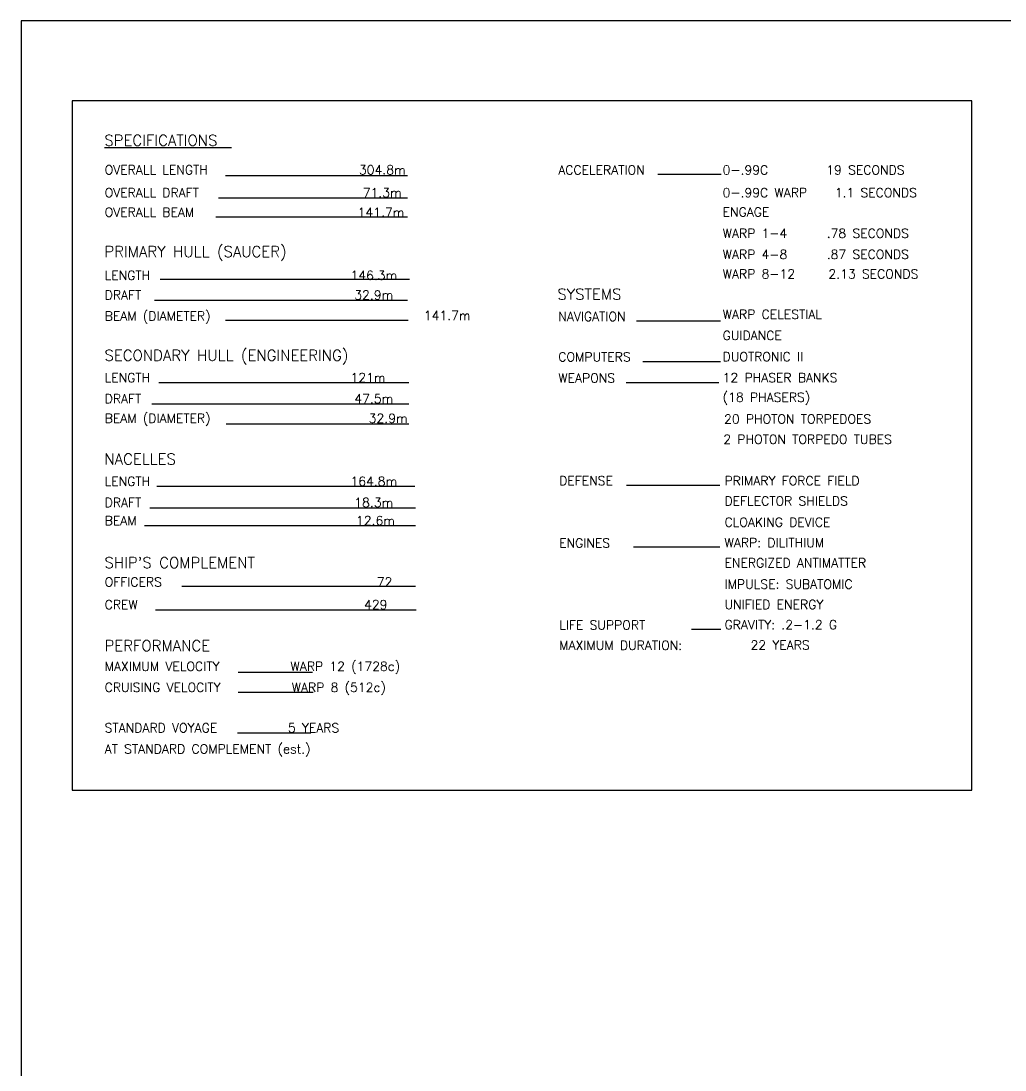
# Model space of a CAD drawing. Extents: x 0.8 to 42.3, y -0.1 to 32.5.
# Drawn here: x 0.83 to 16.12, y 16.22 to 32.52 of the extents above; entities that cross this region are included whole.
import ezdxf

# ---------------------------------------------------------------- set-up
doc = ezdxf.new("R2010")
doc.units = 0
doc.layers.get('0').update_dxf_attribs({"linetype": 'CONTINUOUS'})
for name, color, linetype in [('AELBLOCK', 7, 'CONTINUOUS'), ('NEWSPECS', 7, 'CONTINUOUS'), ('SHEET', 7, 'CONTINUOUS')]:
    doc.layers.add(name, color=color, linetype=linetype)
doc.styles.add('ROMANS', font='ROMAND')

# ---------------------------------------------------------------- blocks, each defined once
blk = doc.blocks.new('BORDER')
for p, q in [((1, 1), (0, 1)), ((0, 1), (0, 0))]:
    blk.add_line(p, q)

msp = doc.modelspace()

# ---------------------------------------------------------------- linework, layer by layer
at = {"layer": 'NEWSPECS'}
for points in [[(2.129, 30.552), (4.103, 30.552)], [(4.01, 30.117), (6.835, 30.117)], [(10.724, 30.136), (11.71, 30.136)], [(3.899, 29.77), (6.835, 29.77)], [(3.857, 29.472), (6.835, 29.472)], [(2.994, 28.504), (6.867, 28.504)], [(2.903, 28.18), (6.835, 28.18)], [(4.01, 27.87), (6.846, 27.87)], [(10.396, 27.859), (11.699, 27.859)], [(10.491, 27.225), (11.699, 27.225)], [(2.973, 26.902), (6.856, 26.902)], [(10.236, 26.902), (11.676, 26.902)], [(2.863, 26.567), (6.856, 26.567)], [(4.02, 26.257), (6.856, 26.257)], [(2.943, 25.288), (6.948, 25.288)], [(10.24, 25.303), (11.69, 25.303)], [(2.831, 24.952), (6.958, 24.952)], [(2.75, 24.68), (6.958, 24.68)], [(10.347, 24.346), (11.69, 24.346)], [(3.329, 23.737), (6.958, 23.737)], [(2.922, 23.365), (6.969, 23.365)], [(11.25, 23.067), (11.703, 23.067)], [(4.203, 22.398), (5.362, 22.398)], [(4.203, 22.088), (5.373, 22.088)], [(4.194, 21.454), (5.332, 21.454)]]:
    msp.add_lwpolyline(points, dxfattribs=at)
at = {"layer": 'SHEET'}
for p, q in [((1.626, 31.275), (1.626, 20.566)), ((15.604, 31.275), (1.626, 31.275)), ((15.604, 20.566), (15.604, 31.275)), ((1.626, 20.566), (15.604, 20.566))]:
    msp.add_line(p, q, dxfattribs=at)

# ---------------------------------------------------------------- block references
at = {"layer": 'AELBLOCK', "xscale": 41.5, "yscale": 32.6, "zscale": 41.5}
msp.add_blockref('BORDER', (0.831, -0.083), dxfattribs=at)

# ---------------------------------------------------------------- texts
at = {"layer": 'NEWSPECS', "style": 'ROMANS'}
for s, height, p in [('SPECIFICATIONS', 0.16936, (2.126, 30.577)), ('OVERALL LENGTH                     304.8m', 0.14113, (2.131, 30.133)), ('ACCELERATION', 0.14113, (9.179, 30.132)), ('0-.99C        19 SECONDS', 0.14113, (11.733, 30.132)), ('OVERALL DRAFT                       71.3m', 0.14113, (2.131, 29.778)), ('0-.99C WARP   1.1 SECONDS', 0.14113, (11.733, 29.779)), ('OVERALL BEAM                       141.7m', 0.14113, (2.131, 29.475)), ('ENGAGE', 0.1411, (11.733, 29.478)), ('WARP 1-4     .78 SECONDS', 0.14113, (11.733, 29.147)), ('PRIMARY HULL (SAUCER)', 0.16936, (2.127, 28.849)), ('WARP 4-8     .87 SECONDS', 0.14113, (11.733, 28.82)), ('LENGTH                             146.3m', 0.14113, (2.131, 28.493)), ('WARP 8-12    2.13 SECONDS', 0.14113, (11.733, 28.516)), ('DRAFT                               32.9m', 0.14113, (2.131, 28.189)), ('SYSTEMS', 0.1694, (9.165, 28.188)), ('BEAM (DIAMETER)          ', 0.14113, (2.131, 27.862)), ('141.7m', 0.1411, (7.09, 27.87)), ('NAVIGATION', 0.1411, (9.179, 27.854)), ('WARP CELESTIAL', 0.14113, (11.733, 27.889)), ('GUIDANCE', 0.1411, (11.733, 27.56)), ('SECONDARY HULL (ENGINEERING)', 0.16936, (2.129, 27.237)), ('COMPUTERS', 0.1411, (9.179, 27.227)), ('DUOTRONIC II', 0.14113, (11.733, 27.231)), ('LENGTH                             121m', 0.14113, (2.131, 26.904)), ('WEAPONS', 0.1411, (9.179, 26.898)), ('12 PHASER BANKS', 0.14113, (11.733, 26.904)), ('(18 PHASERS)', 0.14113, (11.733, 26.6)), ('DRAFT                               47.5m', 0.14113, (2.131, 26.577)), ('BEAM (DIAMETER)                      32.9m', 0.14113, (2.131, 26.273)), ('20 PHOTON TORPEDOES', 0.14113, (11.755, 26.261)), ('2 PHOTON TORPEDO TUBES', 0.14113, (11.743, 25.947)), ('NACELLES', 0.1694, (2.127, 25.625)), ('LENGTH                             164.8m', 0.14113, (2.131, 25.294)), ('DEFENSE', 0.1411, (9.193, 25.303)), ('PRIMARY FORCE FIELD', 0.14113, (11.762, 25.303)), ('DRAFT                               18.3m', 0.14113, (2.131, 24.964)), ('DEFLECTOR SHIELDS', 0.14113, (11.762, 24.989)), ('BEAM                                12.6m', 0.14113, (2.131, 24.684)), ('CLOAKING DEVICE', 0.14113, (11.762, 24.658)), ('ENGINES', 0.1411, (9.193, 24.334)), ('WARP: DILITHIUM ', 0.14113, (11.762, 24.341)), ("SHIP'S COMPLEMENT", 0.16936, (2.129, 24.015)), ('ENERGIZED ANTIMATTER', 0.14113, (11.762, 24.027)), ('OFFICERS                               72', 0.14113, (2.131, 23.73)), ('IMPULSE: SUBATOMIC', 0.14113, (11.762, 23.696)), ('CREW                                 429', 0.14113, (2.131, 23.378)), ('UNIFIED ENERGY', 0.14113, (11.762, 23.38)), ('LIFE SUPPORT', 0.14113, (9.193, 23.06)), ('GRAVITY: .2-1.2 G', 0.14113, (11.762, 23.065)), ('PERFORMANCE', 0.16936, (2.129, 22.726)), ('MAXIMUM DURATION:', 0.14113, (9.193, 22.745)), ('22 YEARS', 0.1411, (12.166, 22.749)), ('MAXIMUM VELOCITY         WARP 12 (1728c)', 0.14113, (2.131, 22.419)), ('CRUISING VELOCITY         WARP 8 (512c)', 0.14113, (2.131, 22.092)), ('STANDARD VOYAGE         5 YEARS', 0.14113, (2.131, 21.463)), ('AT STANDARD COMPLEMENT (est.)', 0.14113, (2.131, 21.136))]:
    msp.add_text(s, height=height, dxfattribs=at).set_placement(p)

doc.saveas('drawing.dxf')
